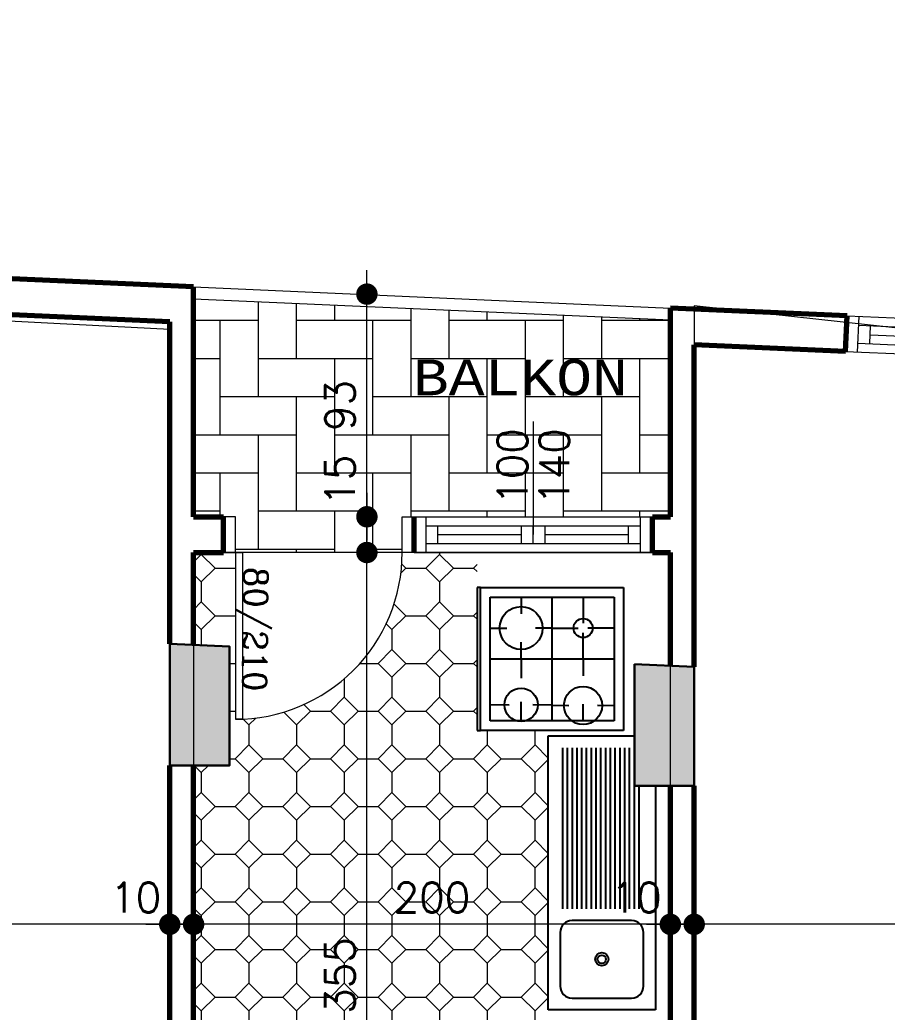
# Model space of a CAD drawing. Header units: millimetres. Extents: x 35860 to 71103, y -11298 to -8385.
# Drawn here: x 51444.5 to 51808.3, y -9506.3 to -9089.9 of the extents above; entities that cross this region are included whole.
import ezdxf
from ezdxf.enums import TextEntityAlignment as Align

# ---------------------------------------------------------------- set-up
doc = ezdxf.new("R2010")
doc.units = ezdxf.units.MM
doc.header["$MEASUREMENT"] = 0
doc.layers.get('0').update_dxf_attribs({"lineweight": 15})
doc.layers.get('Defpoints').update_dxf_attribs({"lineweight": 20})
for name, color, linetype, lineweight in [('02', 2, 'Continuous', 20), ('03_Yazı', 1, 'Continuous', 30), ('07', 3, 'Continuous', 70), ('Aks&Tefriş', 5, 'Continuous', 20), ('Kolon', 6, 'Continuous', 30), ('Merd&Balkon', 40, 'Continuous', 20), ('Ölçü', 140, 'Continuous', 20)]:
    doc.layers.add(name, color=color, linetype=linetype, lineweight=lineweight)
doc.layers.add('Lay_X', color=45, linetype='Continuous', lineweight=13, plot=False)
doc.layers.add('M-TEF', color=63, linetype='Continuous')
doc.styles.add('0', font='txt.shx')
doc.styles.add('C3', font='', dxfattribs={"height": 15})
doc.styles.add('ROMANC', font='romanc', dxfattribs={"height": 0.11})
doc.styles.get('C3').set_extended_font_data('Courier New Tur')
doc.dimstyles.new('2', dxfattribs={"dimtxt": 12.5, "dimasz": 1, "dimexe": 0, "dimexo": 0, "dimgap": 5, "dimtad": 1, "dimdec": 0, "dimlfac": -1, "dimzin": 12, "dimdsep": 46, "dimtxsty": '0', "dimblk": 'DOT', "dimcen": 2.5, "dimse1": 1, "dimse2": 1, "dimclrd": 256, "dimclrt": 1, "dimadec": 0, "dimazin": 0, "dimtfac": 1, "dimtdec": 0, "dimtmove": 0, "dimatfit": 0, "dimldrblk": 'DOT', "dimfxl": 1, "dimtolj": 1, "dimtzin": 0, "dimlwd": -1, "dimarcsym": 0})
doc.dimstyles.new('3', dxfattribs={"dimtxt": 15, "dimasz": 1, "dimexe": 0.18, "dimexo": 0.0625, "dimgap": 5, "dimtad": 1, "dimdec": 0, "dimlfac": -1, "dimzin": 12, "dimdsep": 46, "dimtxsty": '0', "dimblk": 'DOT', "dimcen": 2.5, "dimse1": 1, "dimse2": 1, "dimclrd": 256, "dimclrt": 1, "dimadec": 8, "dimazin": 0, "dimtfac": 1, "dimtdec": 0, "dimtmove": 0, "dimatfit": 0, "dimldrblk": 'DOT', "dimfxl": 1, "dimtolj": 1, "dimtzin": 0, "dimlwd": -1, "dimarcsym": 0})
doc.dimstyles.new('_VI80I', dxfattribs={"dimtxt": 15, "dimasz": 1, "dimexe": 0, "dimexo": 100, "dimgap": 5, "dimtad": 1, "dimdec": 0, "dimlfac": -1, "dimzin": 12, "dimdsep": 46, "dimtxsty": '0', "dimblk1": 'DOT80_2', "dimblk2": 'DOT80_1', "dimsah": 1, "dimcen": 2.5, "dimse1": 1, "dimse2": 1, "dimclrd": 256, "dimclrt": 1, "dimadec": 8, "dimazin": 0, "dimtfac": 1, "dimtdec": 0, "dimtmove": 0, "dimatfit": 0, "dimldrblk": 'DOT', "dimfxl": 1, "dimtolj": 1, "dimtzin": 0, "dimlwd": -1, "dimarcsym": 0})

# ---------------------------------------------------------------- blocks, each defined once
blk = doc.blocks.new('P_X_D_2_15-100')
at = {"layer": '02'}
for p, q in [((0, 55), (0, 7.5)), ((-50, 15), (50, 15)), ((-45, 0), (-45, 15)), ((45, 0), (45, 15)), ((-45, 11.25), (45, 11.25)), ((-40, 3.75), (-40, 11.25)), ((-5, 3.75), (-5, 11.25)), ((0, 3.75), (0, 11.25)), ((5, 3.75), (5, 11.25)), ((40, 3.75), (40, 11.25)), ((-40, 7.5), (-5, 7.5)), ((5, 7.5), (40, 7.5)), ((-50, 0), (50, 0)), ((-45, 3.75), (45, 3.75))]:
    blk.add_line(p, q, dxfattribs=at)
at = {"layer": '07'}
for p, q in [((-50, 0), (-50, 15)), ((50, 0), (50, 15))]:
    blk.add_line(p, q, dxfattribs=at)
at = {"layer": '03_Yazı', "style": '0', "flags": 8}
for tag, p in [('100', (-2.5, 20)), ('140', (15.09, 20))]:
    blk.add_attdef(tag, p, '', height=12.5, rotation=90, dxfattribs=at)
blk = doc.blocks.new('P_X_D_2_15-120')
at = {"layer": '02'}
for p, q in [((0, 55), (0, 7.5)), ((-60, 15), (60, 15)), ((-55, 0), (-55, 15)), ((55, 0), (55, 15)), ((-55, 11.25), (55, 11.25)), ((-50, 3.75), (-50, 11.25)), ((-5, 3.75), (-5, 11.25)), ((0, 3.75), (0, 11.25)), ((5, 3.75), (5, 11.25)), ((50, 3.75), (50, 11.25)), ((-50, 7.5), (-5, 7.5)), ((5, 7.5), (50, 7.5)), ((-60, 0), (60, 0)), ((-55, 3.75), (55, 3.75))]:
    blk.add_line(p, q, dxfattribs=at)
at = {"layer": '07'}
for p, q in [((-60, 0), (-60, 15)), ((60, 0), (60, 15))]:
    blk.add_line(p, q, dxfattribs=at)
at = {"layer": '03_Yazı', "style": '0', "flags": 8}
for tag, p in [('120', (-2.5, 20)), ('140', (15.09, 20))]:
    blk.add_attdef(tag, p, '', height=12.5, rotation=90, dxfattribs=at)
blk = doc.blocks.new('DOT')
at = {"color": 0}
blk.add_line((-10, 0), (10, 0), dxfattribs=at)
at = {"color": 0, "const_width": 4.5}
blk.add_lwpolyline([(-2.25, 0, 1), (2.25, 0, 1)], format="xyb", close=True, dxfattribs=at)
blk = doc.blocks.new('*D235')
at = {"layer": 'Defpoints', "color": 0, "transparency": 16777216}
for p in [(51727.34, -9373.42), (51977.34, -9373.42), (51727.34, -9469.45)]:
    blk.add_point(p, dxfattribs=at)
at = {"layer": 'Ölçü', "transparency": 16777216}
blk.add_line((51976.34, -9469.45), (51728.34, -9469.45), dxfattribs=at)
at = {"layer": 'Ölçü', "transparency": 16777216, "rotation": 180}
blk.add_blockref('DOT', (51727.34, -9469.45), dxfattribs=at)
at = {"layer": 'Ölçü', "transparency": 16777216}
blk.add_blockref('DOT', (51977.34, -9469.45), dxfattribs=at)
at = {"layer": 'Ölçü', "color": 1, "transparency": 16777216, "insert": (51852.34, -9458.2), "char_height": 12.5, "attachment_point": 5, "style": '0'}
blk.add_mtext('\\A1;250', dxfattribs=at)
blk = doc.blocks.new('*D236')
at = {"layer": 'Defpoints', "color": 0, "transparency": 16777216}
for p in [(51717.34, -9373.42), (51727.34, -9373.42), (51717.34, -9469.45)]:
    blk.add_point(p, dxfattribs=at)
at = {"layer": 'Ölçü', "transparency": 16777216}
for p, q in [((51716.34, -9469.45), (51690.75, -9469.45)), ((51727.34, -9469.45), (51717.34, -9469.45)), ((51728.34, -9469.45), (51729.34, -9469.45))]:
    blk.add_line(p, q, dxfattribs=at)
blk.add_blockref('DOT', (51717.34, -9469.45), dxfattribs=at)
at = {"layer": 'Ölçü', "transparency": 16777216, "rotation": 180}
blk.add_blockref('DOT', (51727.34, -9469.45), dxfattribs=at)
at = {"layer": 'Ölçü', "color": 1, "transparency": 16777216, "insert": (51703.04, -9458.2), "char_height": 12.5, "attachment_point": 5, "style": '0'}
blk.add_mtext('\\A1;10', dxfattribs=at)
blk = doc.blocks.new('*D237')
at = {"layer": 'Defpoints', "color": 0, "transparency": 16777216}
for p in [(51517.34, -9373.42), (51717.34, -9373.42), (51517.34, -9469.45)]:
    blk.add_point(p, dxfattribs=at)
at = {"layer": 'Ölçü', "transparency": 16777216}
blk.add_line((51716.34, -9469.45), (51518.34, -9469.45), dxfattribs=at)
at = {"layer": 'Ölçü', "transparency": 16777216, "rotation": 180}
blk.add_blockref('DOT', (51517.34, -9469.45), dxfattribs=at)
at = {"layer": 'Ölçü', "transparency": 16777216}
blk.add_blockref('DOT', (51717.34, -9469.45), dxfattribs=at)
at = {"layer": 'Ölçü', "color": 1, "transparency": 16777216, "insert": (51617.34, -9458.2), "char_height": 12.5, "attachment_point": 5, "style": '0'}
blk.add_mtext('\\A1;200', dxfattribs=at)
blk = doc.blocks.new('*D238')
at = {"layer": 'Defpoints', "color": 0, "transparency": 16777216}
for p in [(51507.34, -9373.42), (51517.34, -9373.42), (51507.34, -9469.45)]:
    blk.add_point(p, dxfattribs=at)
at = {"layer": 'Ölçü', "transparency": 16777216}
for p, q in [((51506.34, -9469.45), (51480.75, -9469.45)), ((51517.34, -9469.45), (51507.34, -9469.45)), ((51518.34, -9469.45), (51519.34, -9469.45))]:
    blk.add_line(p, q, dxfattribs=at)
blk.add_blockref('DOT', (51507.34, -9469.45), dxfattribs=at)
at = {"layer": 'Ölçü', "transparency": 16777216, "rotation": 180}
blk.add_blockref('DOT', (51517.34, -9469.45), dxfattribs=at)
at = {"layer": 'Ölçü', "color": 1, "transparency": 16777216, "insert": (51493.04, -9458.2), "char_height": 12.5, "attachment_point": 5, "style": '0'}
blk.add_mtext('\\A1;10', dxfattribs=at)
blk = doc.blocks.new('*D239')
at = {"layer": 'Defpoints', "color": 0, "transparency": 16777216}
for p in [(51107.34, -9373.42), (51507.34, -9373.42), (51107.34, -9469.45)]:
    blk.add_point(p, dxfattribs=at)
at = {"layer": 'Ölçü', "transparency": 16777216}
blk.add_line((51506.34, -9469.45), (51108.34, -9469.45), dxfattribs=at)
at = {"layer": 'Ölçü', "transparency": 16777216, "rotation": 180}
blk.add_blockref('DOT', (51107.34, -9469.45), dxfattribs=at)
at = {"layer": 'Ölçü', "transparency": 16777216}
blk.add_blockref('DOT', (51507.34, -9469.45), dxfattribs=at)
at = {"layer": 'Ölçü', "color": 1, "transparency": 16777216, "insert": (51307.34, -9458.2), "char_height": 12.5, "attachment_point": 5, "style": '0'}
blk.add_mtext('\\A1;400', dxfattribs=at)
blk = doc.blocks.new('*D291')
at = {"layer": 'Defpoints', "color": 0, "transparency": 16777216}
for p in [(51537.85, -9313.42), (51590.04, -9313.42), (51532.34, -9668.42)]:
    blk.add_point(p, dxfattribs=at)
at = {"layer": 'Ölçü', "transparency": 16777216}
blk.add_line((51590.04, -9667.42), (51590.04, -9314.42), dxfattribs=at)
for p, rotation in [((51590.04, -9313.42), 90), ((51590.04, -9668.42), 270)]:
    blk.add_blockref('DOT', p, dxfattribs=dict(at, rotation=rotation))
at = {"layer": 'Ölçü', "color": 1, "transparency": 16777216, "insert": (51578.79, -9490.92), "char_height": 12.5, "attachment_point": 5, "rotation": 90, "style": '0'}
blk.add_mtext('\\A1;355', dxfattribs=at)
blk = doc.blocks.new('*D292')
at = {"layer": 'Defpoints', "color": 0, "transparency": 16777216}
for p in [(51534.85, -9298.42), (51590.04, -9298.42), (51537.85, -9313.42)]:
    blk.add_point(p, dxfattribs=at)
at = {"layer": 'Ölçü', "transparency": 16777216}
for p, q in [((51590.04, -9297.42), (51590.04, -9269.76)), ((51590.04, -9313.42), (51590.04, -9298.42)), ((51590.04, -9314.42), (51590.04, -9315.42))]:
    blk.add_line(p, q, dxfattribs=at)
for p, rotation in [((51590.04, -9298.42), 270), ((51590.04, -9313.42), 90)]:
    blk.add_blockref('DOT', p, dxfattribs=dict(at, rotation=rotation))
at = {"layer": 'Ölçü', "color": 1, "transparency": 16777216, "insert": (51578.79, -9283.09), "char_height": 12.5, "attachment_point": 5, "rotation": 90, "style": '0'}
blk.add_mtext('\\A1;15', dxfattribs=at)
blk = doc.blocks.new('*D293')
at = {"layer": 'Defpoints', "color": 0, "transparency": 16777216}
for p in [(51585.03, -9204.99), (51590.04, -9204.99), (51534.85, -9298.42)]:
    blk.add_point(p, dxfattribs=at)
at = {"layer": 'Ölçü', "transparency": 16777216}
blk.add_line((51590.04, -9297.42), (51590.04, -9205.99), dxfattribs=at)
for p, rotation in [((51590.04, -9204.99), 90), ((51590.04, -9298.42), 270)]:
    blk.add_blockref('DOT', p, dxfattribs=dict(at, rotation=rotation))
at = {"layer": 'Ölçü', "color": 1, "transparency": 16777216, "insert": (51578.79, -9251.7), "char_height": 12.5, "attachment_point": 5, "rotation": 90, "style": '0'}
blk.add_mtext('\\A1;93', dxfattribs=at)
blk = doc.blocks.new('DOT80_2')
at = {"color": 0}
blk.add_line((0, 0), (0, -80), dxfattribs=at)
blk.add_blockref('DOT', (0, 0))
blk = doc.blocks.new('DOT80_1')
at = {"color": 0}
blk.add_line((0, 0), (0, 80), dxfattribs=at)
blk.add_blockref('DOT', (0, 0))
blk = doc.blocks.new('*D995')
at = {"layer": 'Aks&Tefriş', "transparency": 16777216}
blk.add_line((51910.48, -8999.9), (51792.6, -8999.9), dxfattribs=at)
at = {"layer": 'Defpoints', "color": 0, "transparency": 16777216}
for p in [(51791.6, -8999.9), (51791.6, -9214.09), (51911.48, -9219.37)]:
    blk.add_point(p, dxfattribs=at)
at = {"layer": 'Aks&Tefriş', "transparency": 16777216, "rotation": 180}
blk.add_blockref('DOT80_1', (51791.6, -8999.9), dxfattribs=at)
at = {"layer": 'Aks&Tefriş', "transparency": 16777216}
blk.add_blockref('DOT80_2', (51911.48, -8999.9), dxfattribs=at)
at = {"layer": 'Aks&Tefriş', "color": 1, "transparency": 16777216, "insert": (51851.54, -8987.4), "char_height": 15, "attachment_point": 5, "style": '0'}
blk.add_mtext('\\A1;120', dxfattribs=at)
blk = doc.blocks.new('*D996')
at = {"layer": 'Aks&Tefriş', "transparency": 16777216}
blk.add_line((51790.6, -8999.9), (51718.34, -8999.9), dxfattribs=at)
at = {"layer": 'Defpoints', "color": 0, "transparency": 16777216}
for p in [(51717.34, -8999.9), (51717.34, -9210.82), (51791.6, -9214.09)]:
    blk.add_point(p, dxfattribs=at)
at = {"layer": 'Aks&Tefriş', "transparency": 16777216, "rotation": 180}
blk.add_blockref('DOT80_1', (51717.34, -8999.9), dxfattribs=at)
at = {"layer": 'Aks&Tefriş', "transparency": 16777216}
blk.add_blockref('DOT80_2', (51791.6, -8999.9), dxfattribs=at)
at = {"layer": 'Aks&Tefriş', "color": 1, "transparency": 16777216, "insert": (51754.47, -8987.4), "char_height": 15, "attachment_point": 5, "style": '0'}
blk.add_mtext('\\A1;74', dxfattribs=at)
blk = doc.blocks.new('*D997')
at = {"layer": 'Aks&Tefriş', "transparency": 16777216}
for p, q in [((51710.85, -8999.9), (51709.85, -8999.9)), ((51717.34, -8999.9), (51711.85, -8999.9)), ((51718.34, -8999.9), (51719.34, -8999.9))]:
    blk.add_line(p, q, dxfattribs=at)
at = {"layer": 'Defpoints', "color": 0, "transparency": 16777216}
for p in [(51711.85, -8999.9), (51717.34, -9210.82), (51711.85, -9298.42)]:
    blk.add_point(p, dxfattribs=at)
at = {"layer": 'Aks&Tefriş', "transparency": 16777216}
blk.add_blockref('DOT', (51711.85, -8999.9), dxfattribs=at)
at = {"layer": 'Aks&Tefriş', "transparency": 16777216, "rotation": 180}
blk.add_blockref('DOT', (51717.34, -8999.9), dxfattribs=at)
at = {"layer": 'Aks&Tefriş', "color": 1, "transparency": 16777216, "insert": (51714.59, -8987.4), "char_height": 15, "attachment_point": 5, "style": '0'}
blk.add_mtext('\\A1;5', dxfattribs=at)
blk = doc.blocks.new('*D998')
at = {"layer": 'Aks&Tefriş', "transparency": 16777216}
blk.add_line((51710.85, -8999.9), (51612.85, -8999.9), dxfattribs=at)
at = {"layer": 'Defpoints', "color": 0, "transparency": 16777216}
for p in [(51611.85, -8999.9), (51611.85, -9298.42), (51711.85, -9298.42)]:
    blk.add_point(p, dxfattribs=at)
at = {"layer": 'Aks&Tefriş', "transparency": 16777216, "rotation": 180}
blk.add_blockref('DOT80_1', (51611.85, -8999.9), dxfattribs=at)
at = {"layer": 'Aks&Tefriş', "transparency": 16777216}
blk.add_blockref('DOT80_2', (51711.85, -8999.9), dxfattribs=at)
at = {"layer": 'Aks&Tefriş', "color": 1, "transparency": 16777216, "insert": (51661.85, -8987.4), "char_height": 15, "attachment_point": 5, "style": '0'}
blk.add_mtext('\\A1;100', dxfattribs=at)
blk = doc.blocks.new('*D999')
at = {"layer": 'Aks&Tefriş', "transparency": 16777216}
blk.add_line((51610.85, -8999.9), (51532.85, -8999.9), dxfattribs=at)
at = {"layer": 'Defpoints', "color": 0, "transparency": 16777216}
for p in [(51531.85, -8999.9), (51531.85, -9298.42), (51611.85, -9298.42)]:
    blk.add_point(p, dxfattribs=at)
at = {"layer": 'Aks&Tefriş', "transparency": 16777216, "rotation": 180}
blk.add_blockref('DOT80_1', (51531.85, -8999.9), dxfattribs=at)
at = {"layer": 'Aks&Tefriş', "transparency": 16777216}
blk.add_blockref('DOT80_2', (51611.85, -8999.9), dxfattribs=at)
at = {"layer": 'Aks&Tefriş', "color": 1, "transparency": 16777216, "insert": (51571.85, -8987.4), "char_height": 15, "attachment_point": 5, "style": '0'}
blk.add_mtext('\\A1;80', dxfattribs=at)
blk = doc.blocks.new('*D1000')
at = {"layer": 'Aks&Tefriş', "transparency": 16777216}
blk.add_line((51530.85, -8999.9), (51518.34, -8999.9), dxfattribs=at)
at = {"layer": 'Defpoints', "color": 0, "transparency": 16777216}
for p in [(51517.34, -8999.9), (51517.34, -9202), (51531.85, -9298.42)]:
    blk.add_point(p, dxfattribs=at)
at = {"layer": 'Aks&Tefriş', "transparency": 16777216, "rotation": 180}
blk.add_blockref('DOT80_1', (51517.34, -8999.9), dxfattribs=at)
at = {"layer": 'Aks&Tefriş', "transparency": 16777216}
blk.add_blockref('DOT80_2', (51531.85, -8999.9), dxfattribs=at)
at = {"layer": 'Aks&Tefriş', "color": 1, "transparency": 16777216, "insert": (51519.59, -8987.4), "char_height": 15, "attachment_point": 5, "style": '0'}
blk.add_mtext('\\A1;15', dxfattribs=at)
blk = doc.blocks.new('*D1001')
at = {"layer": 'Aks&Tefriş', "transparency": 16777216}
blk.add_line((51516.34, -8999.9), (51382.48, -8999.9), dxfattribs=at)
at = {"layer": 'Defpoints', "color": 0, "transparency": 16777216}
for p in [(51381.48, -8999.9), (51381.48, -9196.02), (51517.34, -9202)]:
    blk.add_point(p, dxfattribs=at)
at = {"layer": 'Aks&Tefriş', "transparency": 16777216, "rotation": 180}
blk.add_blockref('DOT80_1', (51381.48, -8999.9), dxfattribs=at)
at = {"layer": 'Aks&Tefriş', "transparency": 16777216}
blk.add_blockref('DOT80_2', (51517.34, -8999.9), dxfattribs=at)
at = {"layer": 'Aks&Tefriş', "color": 1, "transparency": 16777216, "insert": (51449.41, -8987.4), "char_height": 15, "attachment_point": 5, "style": '0'}
blk.add_mtext('\\A1;136', dxfattribs=at)

msp = doc.modelspace()

# ---------------------------------------------------------------- hatches: boundary and pattern name
h = msp.add_hatch()
h.set_pattern_fill('SERAMIK9', color=256, scale=4, style=0, pattern_type=2)
h.set_pattern_definition([(0, (1960.531, 0), (16, 16), [48, -16]), (90, (1976.531, 0), (-16, -16), [48, -16])])
h.paths.add_polyline_path([(51717.34, -9215.82), (51517.34, -9207.01), (51517.34, -9298.42), (51529.85, -9298.42), (51534.85, -9298.42), (51534.85, -9313.42), (51604.85, -9313.42), (51604.85, -9298.42), (51609.85, -9298.42), (51709.85, -9298.42), (51717.34, -9298.42)])
h.paths.add_polyline_path([(51678.07, -9296.55), (51678.07, -9263.21), (51659.32, -9263.21), (51659.32, -9296.55)], flags=24)
h.paths.add_polyline_path([(51660.48, -9296.55), (51660.48, -9265.3), (51641.73, -9265.3), (51641.73, -9296.55)], flags=24)
h.paths.add_polyline_path([(51569.42, -9294.55), (51569.42, -9271.63), (51588.17, -9271.63), (51588.17, -9294.55)], flags=24)
h.paths.add_polyline_path([(51569.42, -9265.25), (51569.42, -9238.16), (51588.17, -9238.16), (51588.17, -9265.25)], flags=24)
h.paths.add_polyline_path([(51578.47, -9242.27), (51680.89, -9242.27), (51680.89, -9218.61), (51578.47, -9218.61)], flags=24)
h = msp.add_hatch()
h.set_pattern_fill('SERAMIK1', color=256, scale=20, style=0, pattern_type=2)
h.set_pattern_definition([(315, (1960.531, 5.8), (20.000006, -4e-15), [8.20244, -20.08184]), (0, (1966.331, 0), (20, 20), [8.4, -11.6]), (45, (1974.731, 0), (0, 20.000006), [8.20244, -20.08184]), (135, (1980.531, 14.2), (-20.000006, 0), [8.20244, -20.08184]), (225, (1966.331, 20), (-2e-15, -20.000006), [8.20244, -20.08184]), (270, (1960.531, 14.2), (20, -20), [8.4, -11.6])])
h.paths.add_polyline_path([(51717.34, -9576.85), (51707.11, -9576.85), (51647.11, -9576.85), (51647.11, -9516.85), (51666.09, -9516.85), (51666.09, -9505.39), (51666.09, -9390.39), (51666.09, -9388.11), (51637.73, -9388.11), (51636.23, -9388.11), (51636.23, -9328.11), (51636.23, -9313.42), (51609.85, -9313.42), (51604.85, -9313.42, -0.401712), (51537.85, -9383.36), (51537.85, -9383.42), (51534.85, -9383.42), (51534.85, -9313.42), (51529.85, -9313.42), (51517.34, -9313.42), (51517.34, -9352.15), (51532.34, -9352.81), (51532.34, -9402.81), (51517.34, -9402.81), (51517.34, -9638.42), (51532.34, -9638.42), (51532.34, -9668.42), (51542.34, -9668.42), (51547.34, -9668.42), (51547.34, -9588.42), (51550.34, -9588.42), (51550.34, -9588.48, -0.40327), (51627.34, -9668.42), (51632.34, -9668.42), (51717.34, -9668.42)])
h.paths.add_polyline_path([(51599.63, -9448.82), (51635.04, -9448.82), (51635.04, -9467.57), (51599.63, -9467.57)], flags=24)
h.paths.add_polyline_path([(51569.42, -9510.71), (51569.42, -9471.13), (51588.17, -9471.13), (51588.17, -9510.71)], flags=24)
h.paths.add_polyline_path([(51537.7, -9582.4), (51638.85, -9582.4), (51638.85, -9562.57), (51537.7, -9562.57)], flags=24)
h.paths.add_polyline_path([(51533.84, -9568.15), (51645.91, -9568.15), (51645.91, -9547.08), (51533.84, -9547.08)], flags=24)
h.paths.add_polyline_path([(51536.92, -9553.33), (51639.17, -9553.33), (51639.17, -9530.19), (51536.92, -9530.19)], flags=24)
h = msp.add_hatch()
h.set_pattern_fill('ANSI33', color=256, scale=30, style=0)
h.paths.add_polyline_path([(51092.34, -9384.52), (51092.34, -9333.42), (51117.34, -9334.52), (51117.34, -9384.52)])
h.paths.add_polyline_path([(51507.34, -9402.81), (51507.34, -9351.71), (51532.34, -9352.81), (51532.34, -9402.81)])
h.paths.add_polyline_path([(51967.34, -9423.08), (51967.34, -9371.98), (51992.34, -9373.08), (51992.34, -9423.08)])
h.paths.add_polyline_path([(51702.34, -9360.3), (51727.34, -9361.4), (51727.34, -9411.4), (51702.34, -9411.4)])
h.paths.add_polyline_path([(51992.34, -9983.42), (51932.34, -9983.42), (51932.34, -10013.42), (51992.34, -10013.42)])
h.paths.add_polyline_path([(51967.34, -9628.42), (51992.34, -9628.42), (51992.34, -9678.42), (51967.34, -9678.42)])
h.paths.add_polyline_path([(51532.34, -9638.42), (51532.34, -9678.42), (51507.34, -9678.42), (51507.34, -9638.42)])
h.paths.add_polyline_path([(51142.34, -9678.42), (51092.34, -9678.42), (51092.34, -9653.42), (51142.34, -9653.42)])
h.paths.add_polyline_path([(51132.34, -9893.42), (51092.34, -9893.42), (51092.34, -9923.42), (51132.34, -9923.42)])
h.paths.add_polyline_path([(51117.34, -10623.42), (51117.34, -10573.42), (51092.34, -10573.42), (51092.34, -10623.42)])
h.paths.add_polyline_path([(51967.34, -10368.42), (51992.34, -10368.42), (51992.34, -10318.42), (51967.34, -10318.42)])
h.paths.add_polyline_path([(51532.34, -10368.42), (51532.34, -10318.42), (51507.34, -10318.42), (51507.34, -10368.42)])
h.paths.add_polyline_path([(51432.34, -10138.42), (51407.34, -10138.42), (51407.34, -10073.42), (51432.34, -10073.42)])
h.paths.add_polyline_path([(51432.34, -9923.42), (51432.34, -9858.42), (51407.34, -9858.42), (51407.34, -9923.42)])
h.paths.add_polyline_path([(51702.34, -9873.42), (51702.34, -9878.42), (51707.34, -9878.42), (51797.34, -9878.42), (51797.34, -9858.42), (51702.34, -9858.42)])
h.paths.add_polyline_path([(51702.34, -10133.42), (51702.34, -10118.42), (51797.34, -10118.42), (51797.34, -10138.42), (51702.34, -10138.42)])
h.paths.add_polyline_path([(51142.34, -10318.42), (51092.34, -10318.42), (51092.34, -10343.42), (51142.34, -10343.42)])
h.paths.add_polyline_path([(51702.34, -10623.42), (51727.34, -10623.42), (51727.34, -10573.42), (51702.34, -10573.42)])
h.paths.add_polyline_path([(51967.34, -10623.42), (51992.34, -10623.42), (51992.34, -10573.42), (51967.34, -10573.42)])
h.paths.add_polyline_path([(51532.34, -10623.42), (51532.34, -10573.42), (51507.34, -10573.42), (51507.34, -10623.42)])

# ---------------------------------------------------------------- linework, layer by layer
at = {"layer": '02'}
msp.add_line((51534.85, -9313.42), (51537.85, -9313.42), dxfattribs=at)
for points in [[(51529.85, -9313.42), (51534.85, -9313.42), (51534.85, -9298.42), (51529.85, -9298.42)], [(51609.85, -9313.42), (51604.85, -9313.42), (51604.85, -9298.42), (51609.85, -9298.42)]]:
    msp.add_lwpolyline(points, dxfattribs=at)
msp.add_lwpolyline([(51537.85, -9313.42), (51537.85, -9383.42), (51534.85, -9383.42, 0.414214), (51604.85, -9313.42), (51534.85, -9313.42), (51534.85, -9383.42)], format="xyb", dxfattribs=at)
at = {"layer": '07'}
for p, q in [((51517.34, -9202), (51381.4, -9196.01)), ((51517.34, -9298.42), (51517.34, -9202)), ((51507.34, -9216.58), (51380.74, -9211)), ((51717.34, -9298.42), (51717.34, -9210.82)), ((51791.54, -9214.09), (51717.34, -9210.82)), ((51507.34, -9351.71), (51507.34, -9216.58)), ((51727.34, -9361.4), (51727.34, -9226.27)), ((51790.87, -9229.07), (51727.34, -9226.27)), ((51517.34, -9298.42), (51529.85, -9298.42)), ((51529.85, -9313.42), (51529.85, -9298.42)), ((51609.85, -9313.42), (51609.85, -9298.42)), ((51709.85, -9298.42), (51717.34, -9298.42)), ((51517.34, -9313.42), (51529.85, -9313.42)), ((51517.34, -9352.15), (51517.34, -9313.42)), ((51709.85, -9313.42), (51717.34, -9313.42)), ((51717.34, -9360.96), (51717.34, -9313.42)), ((51507.34, -9638.42), (51507.34, -9402.81)), ((51517.34, -9638.42), (51517.34, -9402.81)), ((51717.34, -9668.42), (51717.34, -9411.4)), ((51727.34, -9668.42), (51727.34, -9411.4))]:
    msp.add_line(p, q, dxfattribs=at)
at = {"layer": 'Kolon'}
for points in [[(51507.34, -9402.81), (51507.34, -9351.71), (51532.34, -9352.81), (51532.34, -9402.81), (51532.34, -9402.81)], [(51702.34, -9360.3), (51727.34, -9361.4), (51727.34, -9411.4), (51702.34, -9411.4)]]:
    msp.add_lwpolyline(points, close=True, dxfattribs=at)
at = {"layer": 'Lay_X'}
for points in [[(51507.34, -9219.66), (51507.34, -9668.42), (51107.34, -9668.42), (51107.34, -9198.95)], [(51727.34, -9209.97), (51727.34, -9668.42), (51977.34, -9668.42), (51977.34, -9237.29)], [(51717.34, -9668.42), (51717.34, -9313.42), (51517.34, -9313.42), (51517.34, -9668.42)]]:
    msp.add_lwpolyline(points, close=True, dxfattribs=at)
at = {"layer": 'M-TEF'}
for p, q in [((51637.73, -9328.11), (51636.23, -9328.11)), ((51636.23, -9328.11), (51636.23, -9388.11)), ((51637.73, -9328.11), (51636.23, -9328.11)), ((51636.23, -9328.11), (51636.23, -9388.11)), ((51637.73, -9328.11), (51636.23, -9328.11)), ((51636.23, -9328.11), (51636.23, -9388.11)), ((51637.73, -9328.11), (51697.73, -9328.11)), ((51637.73, -9388.11), (51637.73, -9328.11)), ((51637.73, -9328.11), (51697.73, -9328.11)), ((51637.73, -9388.11), (51637.73, -9328.11)), ((51637.73, -9388.11), (51637.73, -9328.11)), ((51637.73, -9328.11), (51697.73, -9328.11)), ((51697.73, -9328.11), (51697.73, -9388.11)), ((51697.73, -9328.11), (51697.73, -9388.11)), ((51697.73, -9328.11), (51697.73, -9388.11)), ((51641.73, -9384.11), (51641.73, -9332.11)), ((51641.73, -9332.11), (51693.73, -9332.11)), ((51641.73, -9384.11), (51641.73, -9332.11)), ((51641.73, -9332.11), (51693.73, -9332.11)), ((51641.73, -9384.11), (51641.73, -9332.11)), ((51641.73, -9332.11), (51693.73, -9332.11)), ((51654.73, -9332.11), (51654.73, -9339.11)), ((51654.73, -9332.11), (51654.73, -9339.11)), ((51654.73, -9332.11), (51654.73, -9339.11)), ((51667.73, -9384.11), (51667.73, -9332.11)), ((51667.73, -9384.11), (51667.73, -9332.11)), ((51667.73, -9384.11), (51667.73, -9332.11)), ((51680.73, -9332.11), (51680.73, -9343.11)), ((51680.73, -9332.11), (51680.73, -9343.11)), ((51680.73, -9332.11), (51680.73, -9343.11)), ((51693.73, -9332.11), (51693.73, -9384.11)), ((51693.73, -9332.11), (51693.73, -9384.11)), ((51693.73, -9332.11), (51693.73, -9384.11)), ((51641.73, -9345.11), (51648.73, -9345.11)), ((51641.73, -9345.11), (51648.73, -9345.11)), ((51641.73, -9345.11), (51648.73, -9345.11)), ((51667.73, -9345.11), (51660.73, -9345.11)), ((51667.73, -9345.11), (51660.73, -9345.11)), ((51667.73, -9345.11), (51660.73, -9345.11)), ((51667.73, -9345.11), (51678.73, -9345.11)), ((51667.73, -9345.11), (51678.73, -9345.11)), ((51667.73, -9345.11), (51678.73, -9345.11)), ((51680.73, -9358.11), (51680.73, -9347.11)), ((51680.73, -9358.11), (51680.73, -9347.11)), ((51680.73, -9358.11), (51680.73, -9347.11)), ((51693.73, -9345.11), (51682.73, -9345.11)), ((51693.73, -9345.11), (51682.73, -9345.11)), ((51693.73, -9345.11), (51682.73, -9345.11)), ((51654.73, -9358.11), (51654.73, -9351.11)), ((51654.73, -9358.11), (51654.73, -9351.11)), ((51654.73, -9358.11), (51654.73, -9351.11)), ((51641.73, -9358.11), (51693.73, -9358.11)), ((51641.73, -9358.11), (51693.73, -9358.11)), ((51641.73, -9358.11), (51693.73, -9358.11)), ((51654.73, -9358.11), (51654.73, -9366.11)), ((51654.73, -9358.11), (51654.73, -9366.11)), ((51654.73, -9358.11), (51654.73, -9366.11)), ((51680.73, -9358.11), (51680.73, -9365.11)), ((51680.73, -9358.11), (51680.73, -9365.11)), ((51680.73, -9358.11), (51680.73, -9365.11)), ((51641.71, -9377.2), (51649.71, -9377.28)), ((51641.71, -9377.2), (51649.71, -9377.28)), ((51641.71, -9377.2), (51649.71, -9377.28)), ((51654.73, -9384.11), (51654.73, -9376.11)), ((51654.73, -9384.11), (51654.73, -9376.11)), ((51654.73, -9384.11), (51654.73, -9376.11)), ((51667.71, -9377.48), (51659.71, -9377.39)), ((51667.71, -9377.48), (51659.71, -9377.39)), ((51667.71, -9377.48), (51659.71, -9377.39)), ((51667.71, -9377.48), (51674.71, -9377.56)), ((51667.71, -9377.48), (51674.71, -9377.56)), ((51667.71, -9377.48), (51674.71, -9377.56)), ((51680.73, -9384.11), (51680.73, -9377.11)), ((51680.73, -9384.11), (51680.73, -9377.11)), ((51680.73, -9384.11), (51680.73, -9377.11)), ((51693.71, -9377.77), (51686.71, -9377.69)), ((51693.71, -9377.77), (51686.71, -9377.69)), ((51693.71, -9377.77), (51686.71, -9377.69)), ((51693.73, -9384.11), (51641.73, -9384.11)), ((51693.73, -9384.11), (51641.73, -9384.11)), ((51693.73, -9384.11), (51641.73, -9384.11)), ((51636.23, -9388.11), (51637.73, -9388.11)), ((51636.23, -9388.11), (51637.73, -9388.11)), ((51636.23, -9388.11), (51637.73, -9388.11)), ((51697.73, -9388.11), (51637.73, -9388.11)), ((51697.73, -9388.11), (51637.73, -9388.11)), ((51697.73, -9388.11), (51637.73, -9388.11)), ((51666.09, -9390.39), (51702.34, -9390.39)), ((51666.09, -9505.39), (51666.09, -9390.39)), ((51666.09, -9390.39), (51702.34, -9390.39)), ((51666.09, -9505.39), (51666.09, -9390.39)), ((51666.09, -9390.39), (51702.34, -9390.39)), ((51666.09, -9505.39), (51666.09, -9390.39)), ((51672.09, -9395.39), (51672.09, -9462.89)), ((51672.09, -9395.39), (51672.09, -9462.89)), ((51672.09, -9395.39), (51672.09, -9462.89)), ((51674.09, -9395.39), (51674.09, -9462.89)), ((51674.09, -9395.39), (51674.09, -9462.89)), ((51674.09, -9395.39), (51674.09, -9462.89)), ((51676.09, -9395.39), (51676.09, -9462.89)), ((51676.09, -9395.39), (51676.09, -9462.89)), ((51676.09, -9395.39), (51676.09, -9462.89)), ((51678.09, -9395.39), (51678.09, -9462.89)), ((51678.09, -9395.39), (51678.09, -9462.89)), ((51678.09, -9395.39), (51678.09, -9462.89)), ((51680.09, -9395.39), (51680.09, -9462.89)), ((51680.09, -9395.39), (51680.09, -9462.89)), ((51680.09, -9395.39), (51680.09, -9462.89)), ((51682.09, -9395.39), (51682.09, -9462.89)), ((51682.09, -9395.39), (51682.09, -9462.89)), ((51682.09, -9395.39), (51682.09, -9462.89)), ((51684.09, -9395.39), (51684.09, -9462.89)), ((51684.09, -9395.39), (51684.09, -9462.89)), ((51684.09, -9395.39), (51684.09, -9462.89)), ((51686.09, -9395.39), (51686.09, -9462.89)), ((51686.09, -9395.39), (51686.09, -9462.89)), ((51686.09, -9395.39), (51686.09, -9462.89)), ((51688.09, -9395.39), (51688.09, -9462.89)), ((51688.09, -9395.39), (51688.09, -9462.89)), ((51688.09, -9395.39), (51688.09, -9462.89)), ((51690.09, -9395.39), (51690.09, -9462.89)), ((51690.09, -9395.39), (51690.09, -9462.89)), ((51690.09, -9395.39), (51690.09, -9462.89)), ((51692.09, -9395.39), (51692.09, -9462.89)), ((51692.09, -9395.39), (51692.09, -9462.89)), ((51692.09, -9395.39), (51692.09, -9462.89)), ((51694.09, -9395.39), (51694.09, -9462.89)), ((51694.09, -9395.39), (51694.09, -9462.89)), ((51694.09, -9395.39), (51694.09, -9462.89)), ((51696.09, -9395.39), (51696.09, -9462.89)), ((51696.09, -9395.39), (51696.09, -9462.89)), ((51696.09, -9395.39), (51696.09, -9462.89)), ((51698.09, -9395.39), (51698.09, -9462.89)), ((51698.09, -9395.39), (51698.09, -9462.89)), ((51698.09, -9395.39), (51698.09, -9462.89)), ((51700.09, -9395.39), (51700.09, -9462.89)), ((51700.09, -9395.39), (51700.09, -9462.89)), ((51700.09, -9395.39), (51700.09, -9462.89)), ((51702.09, -9395.39), (51702.09, -9462.89)), ((51702.09, -9395.39), (51702.09, -9462.89)), ((51702.09, -9395.39), (51702.09, -9462.89)), ((51704.09, -9411.4), (51704.09, -9462.89)), ((51704.09, -9411.4), (51704.09, -9462.89)), ((51704.09, -9411.4), (51704.09, -9462.89)), ((51711.09, -9411.4), (51711.09, -9505.39)), ((51711.09, -9411.4), (51711.09, -9505.39)), ((51711.09, -9411.4), (51711.09, -9505.39)), ((51701.09, -9467.89), (51676.09, -9467.89)), ((51701.09, -9467.89), (51676.09, -9467.89)), ((51701.09, -9467.89), (51676.09, -9467.89)), ((51671.09, -9472.89), (51671.09, -9495.39)), ((51671.09, -9472.89), (51671.09, -9495.39)), ((51671.09, -9472.89), (51671.09, -9495.39)), ((51706.09, -9495.39), (51706.09, -9472.89)), ((51706.09, -9495.39), (51706.09, -9472.89)), ((51706.09, -9495.39), (51706.09, -9472.89)), ((51676.09, -9500.39), (51701.09, -9500.39)), ((51676.09, -9500.39), (51701.09, -9500.39)), ((51676.09, -9500.39), (51701.09, -9500.39)), ((51711.09, -9505.39), (51666.09, -9505.39)), ((51711.09, -9505.39), (51666.09, -9505.39)), ((51711.09, -9505.39), (51666.09, -9505.39))]:
    msp.add_line(p, q, dxfattribs=at)
for centre, radius in [((51654.73, -9345.11), 9), ((51654.73, -9345.11), 9), ((51654.73, -9345.11), 9), ((51680.73, -9345.11), 4), ((51680.73, -9345.11), 4), ((51680.73, -9345.11), 4), ((51654.71, -9377.34), 7), ((51654.71, -9377.34), 7), ((51654.71, -9377.34), 7), ((51680.71, -9377.63), 8), ((51680.71, -9377.63), 8), ((51680.71, -9377.63), 8), ((51688.59, -9484.09), 2.75), ((51688.59, -9484.09), 2.75), ((51688.59, -9484.09), 2.75), ((51688.59, -9484.09), 1.75), ((51688.59, -9484.09), 1.75), ((51688.59, -9484.09), 1.75)]:
    msp.add_circle(centre, radius, dxfattribs=at)
for centre, start, end in [((51676.09, -9472.89), 90, 180), ((51676.09, -9472.89), 90, 180), ((51676.09, -9472.89), 90, 180), ((51701.09, -9472.89), 0, 90), ((51701.09, -9472.89), 0, 90), ((51701.09, -9472.89), 0, 90), ((51676.09, -9495.39), 180, 270), ((51676.09, -9495.39), 180, 270), ((51676.09, -9495.39), 180, 270), ((51701.09, -9495.39), 270, 0), ((51701.09, -9495.39), 270, 0), ((51701.09, -9495.39), 270, 0)]:
    msp.add_arc(centre, 5, start, end, dxfattribs=at)
at = {"layer": 'Merd&Balkon'}
for p, q in [((51517.34, -9202), (51717.34, -9210.82)), ((51517.34, -9207.01), (51717.34, -9215.82))]:
    msp.add_line(p, q, dxfattribs=at)

# ---------------------------------------------------------------- block references
at = {"layer": '02', "rotation": 357.4768581265439}
msp.add_blockref('P_X_D_2_15-120', (51850.82, -9231.71), dxfattribs=at).add_auto_attribs({'120': '120', '140': '140'})
at = {"layer": '02'}
msp.add_blockref('P_X_D_2_15-100', (51659.85, -9313.42), dxfattribs=at).add_auto_attribs({'100': '100', '140': '140'})

# ---------------------------------------------------------------- texts
at = {"layer": '03_Yazı', "style": 'C3'}
msp.add_text('BALKON', height=15, dxfattribs=at).set_placement((51654.43, -9239.93), align=Align.MIDDLE_CENTER)
at = {"layer": '03_Yazı', "style": 'ROMANC'}
msp.add_text('80/210', height=10, rotation=269.365, dxfattribs=at).set_placement((51538.51, -9319.41))

# ---------------------------------------------------------------- dimensions: what is measured, and where the dimension line sits
at = {"layer": 'Aks&Tefriş'}
for base, p1, p2, picture, middle in [((51381.48, -8999.9), (51517.34, -9202), (51381.48, -9196.02), '*D1001', (51449.41, -8987.4)), ((51531.85, -8999.9), (51611.85, -9298.42), (51531.85, -9298.42), '*D999', (51571.85, -8987.4)), ((51611.85, -8999.9), (51711.85, -9298.42), (51611.85, -9298.42), '*D998', (51661.85, -8987.4)), ((51717.34, -8999.9), (51791.6, -9214.09), (51717.34, -9210.82), '*D996', (51754.47, -8987.4)), ((51791.6, -8999.9), (51911.48, -9219.37), (51791.6, -9214.09), '*D995', (51851.54, -8987.4))]:
    dim = msp.add_linear_dim(base=base, p1=p1, p2=p2, angle=180, dimstyle='_VI80I', override={"dimtmove": 1}, dxfattribs=at)
    dim.commit()
    dim.dimension.update_dxf_attribs({"geometry": picture, "text_midpoint": middle})
dim = msp.add_linear_dim(base=(51517.34, -8999.9), p1=(51531.85, -9298.42), p2=(51517.34, -9202), angle=180, dimstyle='_VI80I', override={"dimtmove": 1}, dxfattribs=at)
dim.commit()
dim.dimension.update_dxf_attribs({"geometry": '*D1000', "text_midpoint": (51519.59, -8999.9), "dimtype": 160})
dim = msp.add_linear_dim(base=(51711.85, -8999.9), p1=(51717.34, -9210.82), p2=(51711.85, -9298.42), angle=180, dimstyle='3', dxfattribs=at)
dim.commit()
dim.dimension.update_dxf_attribs({"geometry": '*D997', "text_midpoint": (51714.59, -8999.9), "dimtype": 160})
at = {"layer": 'Ölçü'}
dim = msp.add_linear_dim(base=(51590.04, -9204.99), p1=(51534.85, -9298.42), p2=(51585.03, -9204.99), angle=90, dimstyle='2', override={"dimtmove": 1}, dxfattribs=at)
dim.commit()
dim.dimension.update_dxf_attribs({"geometry": '*D293', "text_midpoint": (51578.79, -9251.7)})
for base, p1, p2, angle, picture, middle in [((51590.04, -9298.42), (51537.85, -9313.42), (51534.85, -9298.42), 90, '*D292', (51578.79, -9283.09)), ((51590.04, -9313.42), (51532.34, -9668.42), (51537.85, -9313.42), 90, '*D291', (51578.79, -9490.92)), ((51107.34, -9469.45), (51507.34, -9373.42), (51107.34, -9373.42), 180, '*D239', (51307.34, -9458.2)), ((51507.34, -9469.45), (51517.34, -9373.42), (51507.34, -9373.42), 180, '*D238', (51493.04, -9458.2)), ((51517.34, -9469.45), (51717.34, -9373.42), (51517.34, -9373.42), 180, '*D237', (51617.34, -9458.2)), ((51717.34, -9469.45), (51727.34, -9373.42), (51717.34, -9373.42), 180, '*D236', (51703.04, -9458.2)), ((51727.34, -9469.45), (51977.34, -9373.42), (51727.34, -9373.42), 180, '*D235', (51852.34, -9458.2))]:
    dim = msp.add_linear_dim(base=base, p1=p1, p2=p2, angle=angle, dimstyle='2', dxfattribs=at)
    dim.commit()
    dim.dimension.update_dxf_attribs({"geometry": picture, "text_midpoint": middle})

doc.saveas('drawing.dxf')
